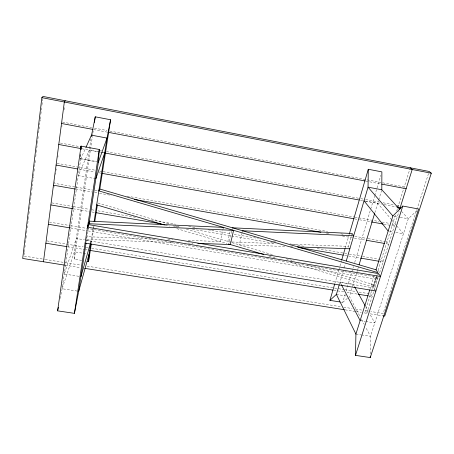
<?xml version="1.0" encoding="UTF-8"?>
<svg xmlns="http://www.w3.org/2000/svg" width="454" height="454" viewBox="0 0 454 454"><rect width="100%" height="100%" fill="white"/><g stroke="black" fill="none" stroke-linecap="round" stroke-linejoin="round"><path stroke-width="0.34" stroke-dasharray="2.27 1.7" d="M81.788 260.397L74.303 259.194L74.365 251.811L90.982 138.538M370.294 354.029L370.475 336.312L408.282 218.771L418.117 209.459M60.166 298.409L62.147 288.738L80.744 158.628L80.857 153.758M97.684 162.072L80.693 158.968L80.84 153.554M24.317 252.52L23.897 256.039L44.481 259.33M24.402 251.817L24.908 247.6M24.993 246.897L25.163 245.489M25.498 242.68L26.003 238.458M26.088 237.754L26.593 233.538M26.672 232.834L26.928 230.723M27.263 227.914L27.683 224.395M27.768 223.691L28.273 219.475M28.358 218.771L28.863 214.555M28.948 213.851L29.448 209.629M29.533 208.925L29.953 205.412M30.038 204.709L30.543 200.492M30.628 199.788L31.133 195.566M31.218 194.868L31.723 190.646M31.803 189.942L33.403 176.583M33.488 175.88L33.993 171.663M34.078 170.959L34.498 167.447M34.583 166.743L35.423 159.712M35.758 156.897L36.263 152.68M36.348 151.977L37.359 143.538M37.444 142.834L38.284 135.803M38.618 132.994L40.219 119.635M40.298 118.931L40.803 114.709M40.888 114.005L41.899 105.572M41.984 104.868L42.738 98.541M53.89 187.513L54.071 186.117M54.622 181.941L54.44 183.32L75.398 187.014M55.615 174.353L55.797 172.974M56.154 170.216L56.336 168.837M57.862 157.197L58.038 155.836M61.829 126.921L62.011 125.531M64.088 109.686L64.355 107.626M74.303 259.194L92.372 136.45M92.474 135.746L92.786 133.641M92.888 132.943L93.195 130.837M378.08 271.52L378.244 270.425M86.266 241.619L87.321 234.69M87.429 234.014L88.354 227.919M90.766 243.015L92.917 229.139M93.019 228.447L93.342 226.37M91.407 243.338L93.575 229.378M93.683 228.674L94.012 226.58M376.616 275.601L373.404 286.968L289.998 262.23M223.283 228.056L220.252 241.545L186.946 240.336M227.732 241.823L230.184 231.092M231.71 231.16L229.253 241.88L231.364 241.959M231.863 230.49L232.323 228.481M242.113 232.777L239.275 244.848L285.35 246.488M242.271 232.108L242.589 230.763M90.516 242.941L91.089 240.921L85.051 239.922M334.893 283.364L338.667 270.459M338.866 269.778L340.858 262.991M341.056 262.31L341.652 260.273M345.227 248.049L349.205 234.463M348.956 247.311L348.354 246.335L351.135 236.874M351.334 236.199L351.929 234.173M339.444 284.045L344.036 268.501M344.234 267.82L345.443 263.74M341.357 302.182L342.708 302.398L345.142 294.283M346.158 290.901L351.634 272.644M351.839 271.969L353.462 266.555M354.682 262.497L370.509 209.748M370.714 209.073L374.567 196.224M374.771 195.543L380.861 175.255M86.402 238.736L87.015 236.721L152.924 239.105M357.673 269.438L349.466 296.53L360.3 317.045M357.877 268.762L358.49 266.742M374.839 212.761L378.522 200.606M378.727 199.925L381.604 190.442M369.914 289.34L374.618 274.307M364.04 312.857L366.843 313.305L365.379 310.649L371.44 291.343M371.65 290.691L375.963 276.957L71.04 225.734M378.057 270.289L395.496 214.782M396.728 210.849L397.556 208.227M397.761 207.574L410.053 168.451M376.479 277.19L373.404 286.968L371.582 284.017M376.684 276.537L377.507 273.927M375.259 289.987L374.017 287.967L378.545 273.586M366.843 313.305L373.591 291.905M373.801 291.247L378.381 276.719M379.652 272.689L399.151 210.877M428.548 173.496L383.108 313.487L370.833 311.523M80.693 158.968L85.647 148.032M342.708 302.398L348.428 297.432M86.907 239.434L173.803 242.521M187.933 243.026L192.876 243.202M167.81 239.644L172.77 239.826M232.073 241.988L275.765 243.622M291.973 244.229L348.354 246.335M77.322 291.082L62.147 288.738L74.365 251.811L82.747 253.179M355.919 334.065L360.771 334.814M361.463 334.921L370.475 336.312L365.555 326.988M78.848 276.304L64.252 274.006L76.323 238.475L84.376 239.808M360.13 320.603L365.016 321.375M365.714 321.483L374.788 322.913L369.641 313.714M45.179 259.438L64.752 262.571M65.455 262.684L80.835 265.142M87.128 266.146L340.909 306.739M343.706 307.182L352.094 308.527M355.59 309.083L361.883 310.093M365.379 310.649L368.103 311.086M65.149 265.221L80.551 267.673M345.142 309.844L355.641 311.518M356.345 311.631L361.242 312.414M370.277 313.85L383.329 315.933M67.532 246.743L85 249.598M85.698 249.711L87.094 249.938M333.713 290.231L344.194 291.945M346.987 292.404L357.468 294.113M368.648 295.94L372.138 296.513L370.623 293.959L358.734 292.013M83.445 253.292L86.243 253.746M336.386 294.408L346.027 295.974M85.925 240.314L374.017 287.967M46.893 240.898L83.252 246.857M86.05 247.317L88.144 247.657M91.64 248.23L344.053 289.607M344.751 289.72L355.936 291.553M49.355 222.091L70.342 225.615M70.716 228.01L87.491 230.819M88.19 230.938L377.535 279.397L375.963 276.957M51.875 202.904L72.816 206.508M73.514 206.627L88.876 209.271M91.668 209.754L94.46 210.23M97.95 210.832L136.353 217.443M151.012 219.969L175.448 224.174M188.711 226.455L194.999 227.539M208.261 229.82L211.053 230.303M211.751 230.422L231.302 233.787M234.094 234.27L258.53 238.475M273.189 241L276.685 241.602M289.947 243.883L303.908 246.284M317.176 248.571L348.593 253.979M349.291 254.098L361.861 256.26M362.559 256.379L381.405 259.626L383.04 261.958L379.55 261.362M73.207 208.772L89.256 211.53M92.048 212.007L94.841 212.483M172.997 225.905L179.273 226.983M192.536 229.259L273.478 243.151M290.231 246.028L293.715 246.624M344.66 255.369L360.709 258.127M76.096 187.139L92.162 189.971M94.954 190.464L98.45 191.077M127.092 196.128L327.578 231.489M340.852 233.833L343.644 234.326M354.824 236.296L367.394 238.515M368.092 238.639L384.861 241.596M385.56 241.721L386.956 241.965L388.647 244.184L385.157 243.565M75.801 189.142L91.861 191.968M94.653 192.456L98.841 193.194M99.54 193.319L111.412 195.407M326.494 233.248L329.99 233.861M342.56 236.074L353.728 238.038M354.426 238.163L365.601 240.126M95.839 178.745L78.315 175.607L89.296 150.019L98.013 151.63M389.549 231.296L393.028 231.915M395.809 232.414L403.453 233.782L397.131 226.296M57.056 163.321L95.425 170.256M99.613 171.01L102.405 171.516M103.103 171.64L354.245 217.029M354.943 217.154L379.357 221.563M382.149 222.068L389.123 223.328M79.104 169.217L94.449 171.981M98.632 172.736L100.726 173.116M354.608 218.89L358.791 219.645M359.489 219.77L370.651 221.785M383.902 224.174L394.361 226.058L392.614 223.958M394.22 216.206L399.577 217.182M400.246 217.301L408.282 218.771L401.665 211.519M80.744 158.628L96.373 161.482M60.433 143.038L79.938 146.648M100.147 150.387L101.543 150.649M106.418 151.551L360.056 198.512M360.748 198.636L364.931 199.414M365.629 199.544L379.567 202.121M383.051 202.768L393.499 204.703M396.983 205.344L398.379 205.605L399.287 206.593M98.688 151.755L100.697 152.124M101.367 152.249L104.051 152.743M365.396 201.043L377.705 203.313L391.706 219.884M81.765 148.742L104.062 152.862M360.476 200.237L364.658 201.008M365.356 201.139L381.383 204.101M384.169 204.612L396.013 206.803M93.541 129.538L107.467 132.176M365.759 181.078L381.076 183.978M62.465 122.058L91.702 127.602M94.489 128.13L107.019 130.508M109.8 131.036L381.984 182.661M382.677 182.792L404.259 186.883M97.979 203.017L169.393 224.162M174.835 225.774L178.916 226.977M186.401 229.196L273.2 254.893M286.094 258.706L294.232 261.118M307.125 264.932L373.767 284.664M165.25 225.229L169.325 226.438M176.793 228.651L226.966 243.537M268.972 255.994L276.435 258.207M392.16 220.417L396.677 225.763M354.551 286.735L353.178 284.283L340.018 282.104L341.317 284.59M365.527 306.359L368.268 311.262M361.617 319.531L364.239 324.502"/><path stroke-width="0.68" d="M399.77 209.447L381.808 189.761L381.876 171.879L368.285 169.263L349.404 233.787M369.709 290.004L355.919 334.065L355.505 355.369L370.254 357.57L370.271 356.152M368.285 169.263L368.052 187.173L346.243 261.022M80.954 149.582L81.039 146.103L99.29 149.485L98.416 161.857L88.973 223.862M80.948 149.491L81.039 146.103L57.618 310.848L74.422 313.356L78.707 291.292L86.056 243.021M87.23 261.277L88.592 261.493L89.035 254.2L90.658 243.713M383.329 315.933L384.703 316.149L431.3 173.201L429.206 171.476L42.994 96.43L41.859 97.644L22.7 258.451L64.451 265.108M43.453 261.759L64.326 102.002L65.257 100.754M91.277 136.512L95.261 116.809L110.589 119.754L99.749 189.573M94.438 122.421L95.261 116.809M74.422 313.356L99.29 149.485M88.002 226.631L88.314 224.582L378.545 273.586L380.469 276.503L87.497 227.204L88.314 224.582M88.172 226.444L89.387 221.155L223.43 227.38M94.092 221.518L107.008 138.084L110.589 119.754M99.233 190.311L99.449 188.921L376.037 269.778L377.915 272.621L98.836 190.884L99.449 188.921M88.592 261.493L91.299 244.036M94.767 221.694L97.366 204.936M57.618 310.848L58.328 307.392M78.707 291.292L89.035 254.2M80.937 276.634L90.323 243.616M340.012 301.967L329.922 300.344L334.694 284.045M341.851 259.592L345.029 248.724M329.922 300.344L336.386 294.408L339.257 284.698M359.103 264.716L374.635 213.437M376.037 269.778L392.88 215.962L402.772 206.059L418.605 208.993L370.254 357.57M399.571 209.555L412.204 169.495L410.257 167.793M355.505 355.369L402.772 206.059M95.839 178.745L104.721 152.867M98.365 162.197L107.008 138.084L91.475 135.161L85.937 147.385M197.825 243.372L230.32 244.53L233.583 230.354L88.587 223.714M297.404 246.914L349.858 248.781M242.589 230.763L353.677 235.847L352.128 233.498L232.476 227.806M84.75 268.342L344.444 309.736M45.877 243.202L66.834 246.63M89.892 250.392L333.015 290.117M358.166 294.226L367.95 295.826M85.085 243.077L375.884 290.991M48.351 224.265L70.018 227.897M50.876 204.941L72.509 208.653M96.237 212.727L161.13 223.867M298.601 247.464L343.264 255.131M360.709 258.127L378.852 261.243M53.453 185.209L75.103 189.017M134.458 199.459L320.91 232.266M366.299 240.251L384.459 243.446M56.086 165.063L77.708 168.962M102.122 173.366L353.91 218.766M371.349 221.91L383.204 224.043M58.77 144.491L81.067 148.611M104.76 152.987L359.086 199.981M396.711 206.933L400.195 207.574M61.517 123.477L92.849 129.407M108.165 132.307L365.061 180.947M381.774 184.114L406.143 188.728M381.808 189.761L368.052 187.173L392.88 215.962M41.859 97.644L431.3 173.201M96.668 204.885L164.575 225.031M228.311 243.934L263.547 254.388M364.029 200.787L388.159 231.046M354.892 287.348L365.181 305.746M341.317 284.59L360.13 320.603M336.386 294.408L355.919 334.065"/></g></svg>
